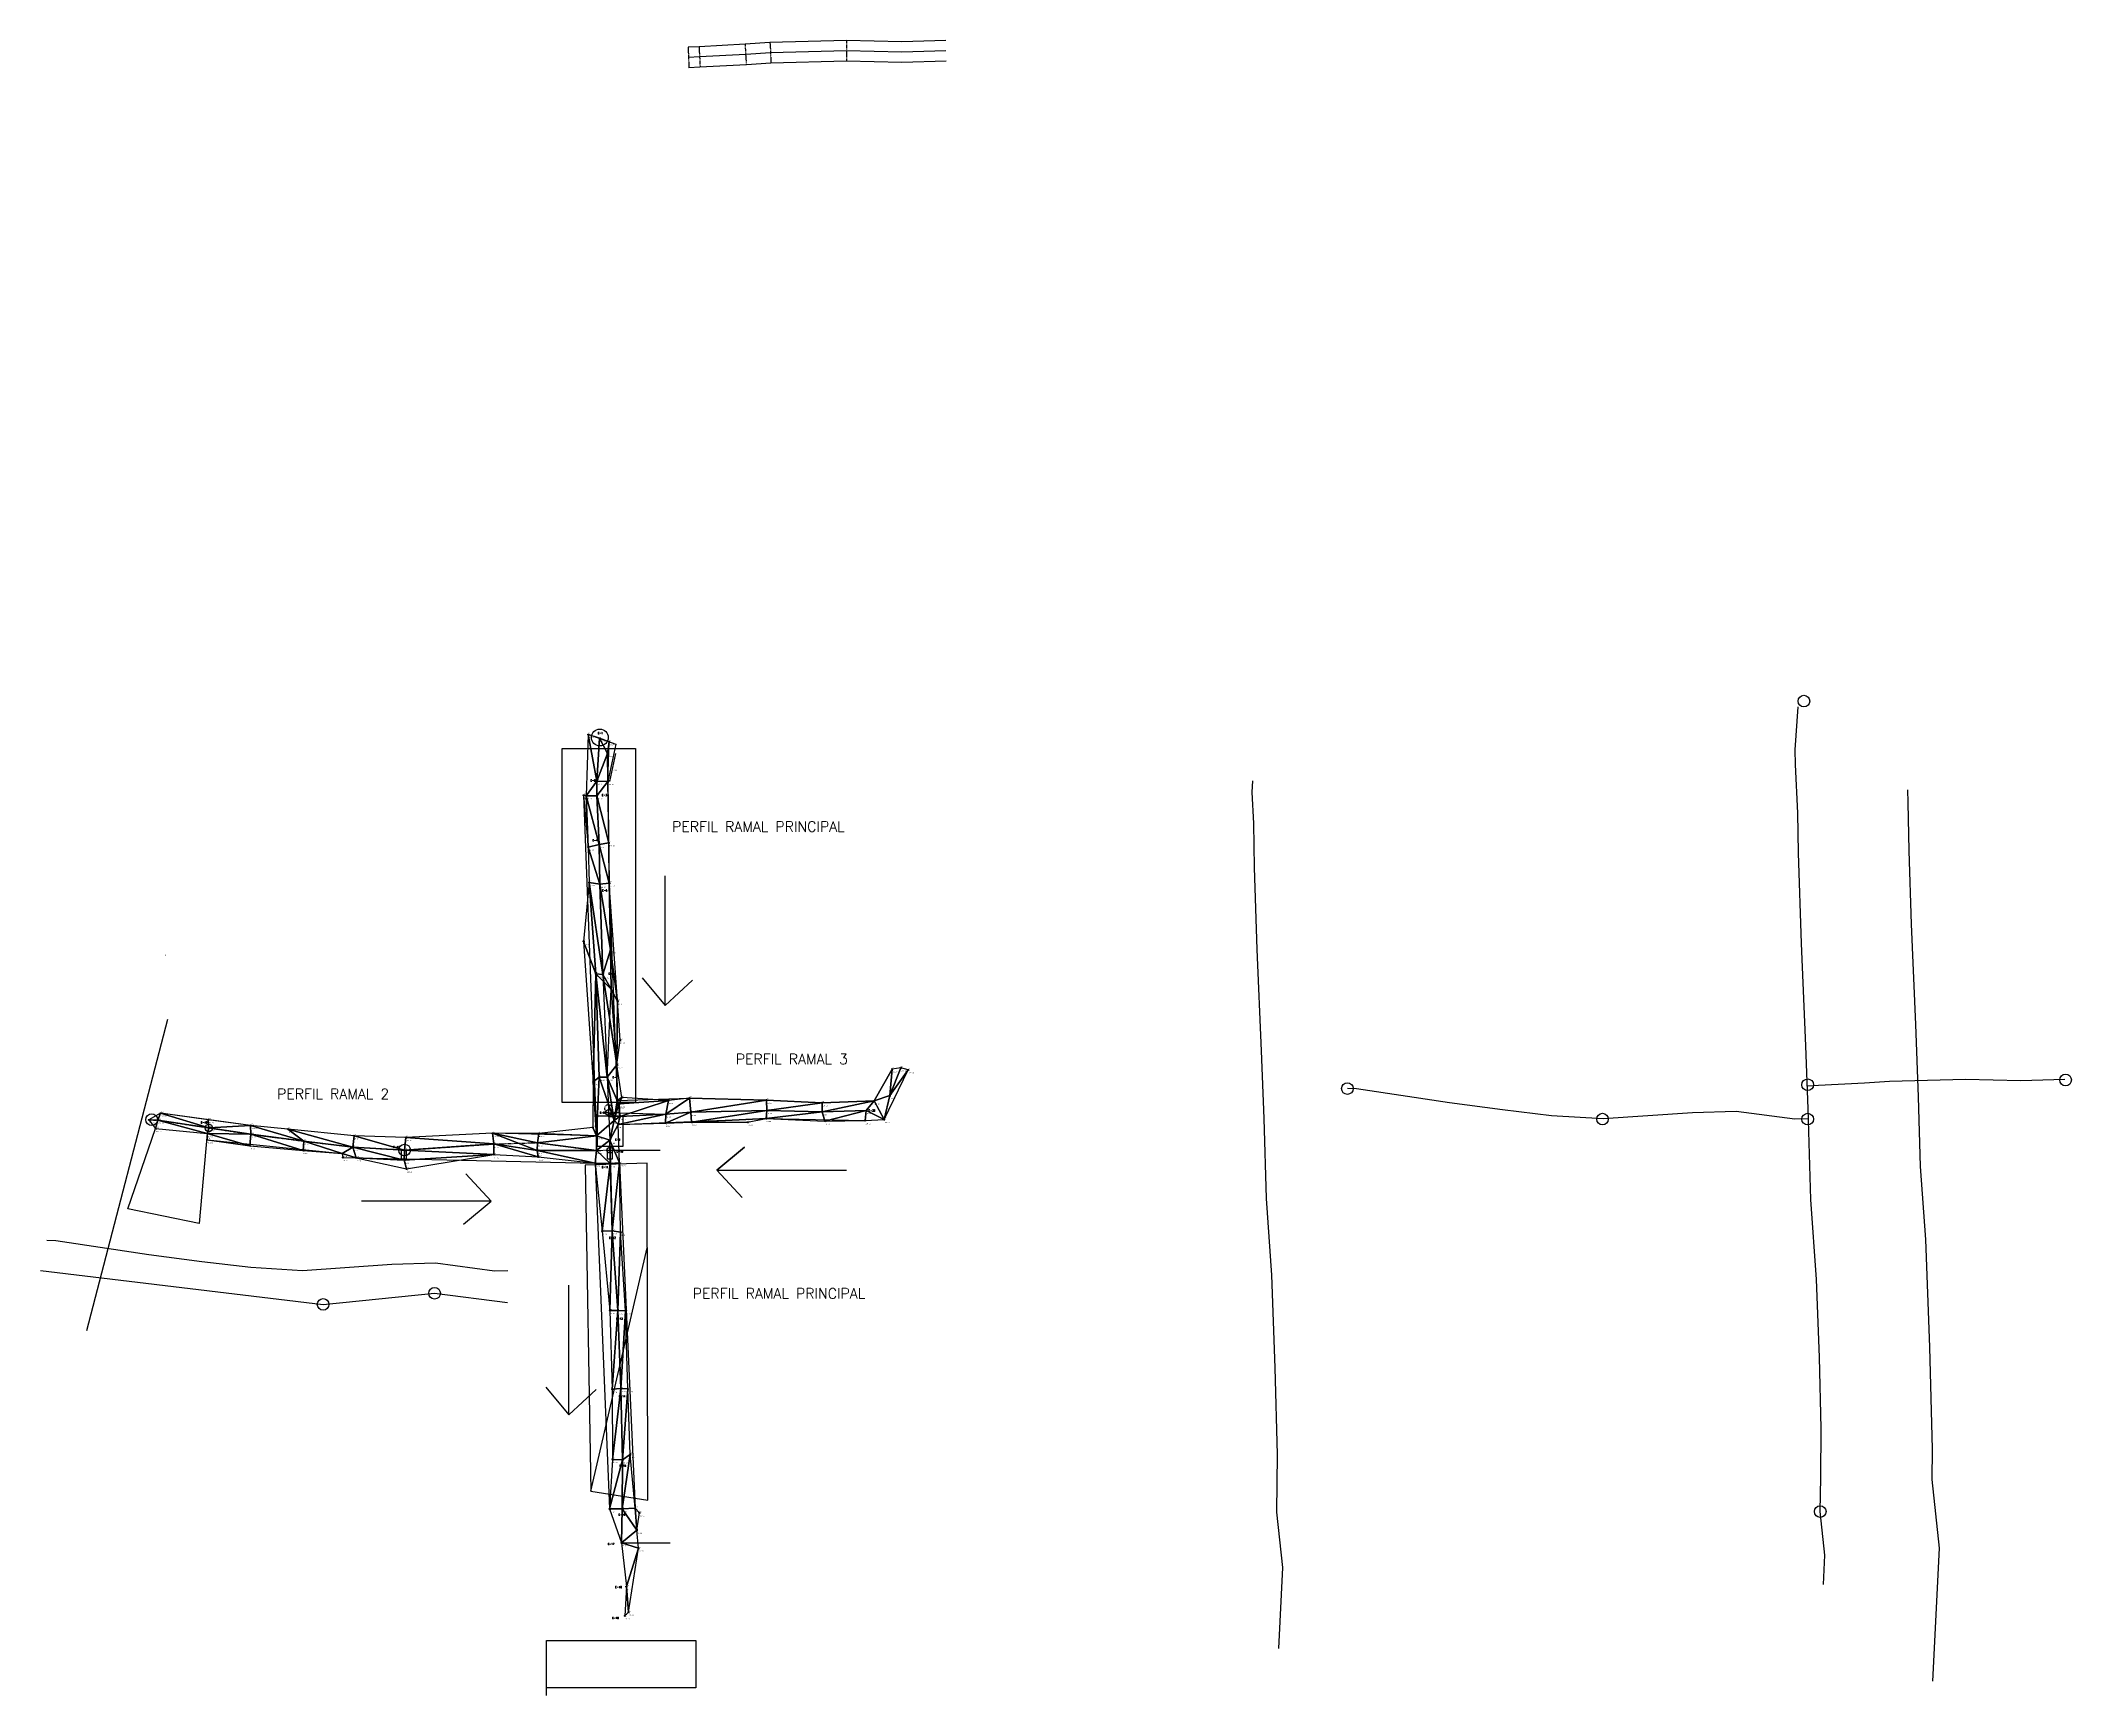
# Model space of a CAD drawing. Header units: metres. Extents: x 0 to 1752, y 632 to 1210.
# Drawn here: x 888.6 to 1283, y 888.4 to 1209.7 of the extents above; entities that cross this region are included whole.
import ezdxf
from ezdxf.enums import TextEntityAlignment as Align

# ---------------------------------------------------------------- set-up
doc = ezdxf.new("R2010")
doc.units = ezdxf.units.M
doc.header["$PDMODE"] = 32
doc.header["$PDSIZE"] = 0.2
doc.linetypes.add('SECCION1', pattern=[0.895, 0.45, -0.095, 0.08, -0.095, 0.08, -0.095])
for name, color, linetype in [('CVL_PERF', 2, 'SECCION1'), ('CVL_PERF_CUAD', 1, 'Continuous'), ('CVL_PERF_RET', 8, 'Continuous'), ('CVL_PERF_TX', 2, 'Continuous'), ('CVL_PUNTO', 2, 'Continuous'), ('CVL_PUNTO_COR', 2, 'Continuous'), ('CVL_PUNTO_NUM', 2, 'Continuous'), ('CVL_TRI', 7, 'Continuous')]:
    doc.layers.add(name, color=color, linetype=linetype)
doc.styles.add('HUECA1', font='hueca1.shx')
doc.styles.add('MONOTXT4', font='monotxt4.shx')
doc.styles.get("Standard").update_dxf_attribs({"font": 'simplex.shx'})
doc.dimstyles.get("Standard").update_dxf_attribs({"dimtxt": 0.18, "dimasz": 0.18, "dimexe": 0.18, "dimexo": 0.0625, "dimgap": 0.09, "dimtad": 0, "dimtih": 1, "dimtoh": 1, "dimdec": 4, "dimzin": 0, "dimdsep": 46, "dimtxsty": 'Standard', "dimcen": 0.09, "dimadec": 0, "dimazin": 0, "dimtfac": 1, "dimtdec": 4, "dimtofl": 0, "dimtmove": 0, "dimatfit": 3, "dimfxl": 1, "dimtolj": 1, "dimtzin": 0, "dimarcsym": 0})

# ---------------------------------------------------------------- blocks, each defined once
blk = doc.blocks.new('*D64')
at = {"color": 0, "lineweight": -2, "transparency": 16777216}
for p, q in [((998.93, 1000.75), (998.9, 1001.59)), ((999.09, 1001.41), (999.46, 1001.43)), ((1000.86, 1001.48), (1000.49, 1001.47)), ((1001.07, 1000.83), (1001.03, 1001.67))]:
    blk.add_line(p, q, dxfattribs=at)
at = {"color": 0, "lineweight": 25, "transparency": 16777216}
for points in [[(999.09, 1001.44), (999.09, 1001.38), (998.91, 1001.41)], [(1000.86, 1001.51), (1000.86, 1001.45), (1001.04, 1001.49)]]:
    blk.add_solid(points, dxfattribs=at)
at = {"layer": 'Defpoints', "color": 0, "lineweight": 25, "transparency": 16777216}
for p in [(998.93, 1000.69, 100.04), (1001.04, 1001.49), (1001.07, 1000.77, 100.04)]:
    blk.add_point(p, dxfattribs=at)
at = {"color": 0, "transparency": 16777216, "insert": (999.97, 1001.45), "char_height": 0.18, "attachment_point": 5}
blk.add_mtext('\\A1;2.1365', dxfattribs=at)

msp = doc.modelspace()

# ---------------------------------------------------------------- linework, layer by layer
for p, q in [((1009.91152, 1022.34469), (1009.91152, 1047.54027)), ((1005.43929, 1027.71039), (1009.91152, 1022.34469)), ((1009.91152, 1022.34469), (1015.20813, 1027.25492)), ((999.16036, 994.25762, 100.07), (1008.89226, 994.25762, 100.07)), ((1019.91997, 990.37551), (1025.28566, 994.84774)), ((1025.28566, 994.84774), (1019.91997, 990.37551)), ((1019.91997, 990.37551), (1045.11554, 990.37551)), ((1019.91997, 990.37551), (1024.83019, 985.0789)), ((976.10858, 984.35508), (971.19836, 989.65168)), ((976.10858, 984.35508), (950.913, 984.35508)), ((970.74289, 979.88284), (976.10858, 984.35508)), ((888.56801, 970.90894), (943.4626, 964.3029)), ((991.19337, 942.85488), (991.19337, 968.05045)), ((943.4626, 964.3029), (965.09029, 966.45696)), ((965.09029, 966.45696), (979.24455, 964.66176)), ((986.72113, 948.22057), (991.19337, 942.85488)), ((991.19337, 942.85488), (996.48997, 947.7651)), ((1001.422, 917.982, 99.387), (1010.8843, 917.982, 99.387)), ((986.80961, 888.36959), (986.80961, 899.01766)), ((986.80961, 899.01766), (1015.8542, 899.01766)), ((1015.8542, 899.01766), (1015.8542, 889.82831)), ((1015.8542, 889.82831), (986.80961, 889.82831))]:
    msp.add_line(p, q)
at = {"color": 1, "lineweight": 25, "flags": 128}
for points, elevation in [([(1064.37302, 1209.72167), (1055.85055, 1209.48703), (1045.13556, 1209.72294), (1030.24611, 1209.37265), (1025.40216, 1209.00654), (1016.46434, 1208.54546), (1014.34271, 1208.46434)], 0.26375), ([(1064.42807, 1207.72243), (1055.85607, 1207.48643), (1045.13707, 1207.72243), (1030.34507, 1207.37443), (1025.52907, 1207.01043), (1016.55407, 1206.54743), (1014.41912, 1206.4658)], 0.26375), ([(1064.48311, 1205.72318), (1055.86158, 1205.48582), (1045.13857, 1205.72191), (1030.44402, 1205.3762), (1025.65597, 1205.01431), (1016.64379, 1204.54939), (1014.49553, 1204.46726)], 0.26375), ([(1048.943, 1001.945), (1040.371, 1001.709), (1029.652, 1001.945), (1014.86, 1001.597), (1010.044, 1001.233), (1001.069, 1000.77), (998.93406, 1000.68837)], 100.039)]:
    msp.add_lwpolyline(points, dxfattribs=dict(at, elevation=elevation))
at = {"color": 1, "flags": 128}
for points, elevation in [([(1234.88524, 909.89701), (1235.16924, 915.57901), (1234.24524, 924.06201), (1234.35224, 930.67101), (1234.43524, 940.21901), (1234.09124, 954.05301), (1233.51424, 969.16501), (1232.42224, 984.65901), (1231.93024, 1002.24501), (1231.46024, 1014.53801), (1230.62724, 1034.41301), (1230.00524, 1051.96201), (1229.88524, 1059.70401), (1229.42624, 1069.13301), (1229.40924, 1071.99701), (1229.95024, 1080.31901)], 103.808), ([(999.121, 1065.835), (1000.297, 1071.281)], 103.174), ([(1129.10352, 897.46716), (1129.8916, 913.23429), (1128.72806, 923.9165), (1128.82586, 935.16745), (1128.40778, 951.98077), (1127.72036, 969.98474), (1126.67395, 984.83181), (1126.23914, 1000.3736), (1125.73532, 1013.55114), (1124.90974, 1033.24912), (1124.34719, 1049.1208), (1124.21417, 1057.70316), (1123.91721, 1063.8034), (1124.05918, 1065.98734)], 103.808), ([(1256.14505, 891.11732), (1257.4372, 916.96959), (1255.98823, 930.27227), (1256.03972, 936.1959), (1255.54755, 955.98853), (1254.74971, 976.88448), (1253.7489, 991.08462), (1253.37128, 1004.58219), (1252.83364, 1018.64427), (1252.01548, 1038.16523), (1251.51238, 1052.35959), (1251.36633, 1061.78232), (1251.24716, 1064.23037)], 103.808), ([(1231.9836, 1000.33762), (1229.35224, 1000.26401), (1217.92424, 1001.78401), (1209.43924, 1001.52901), (1192.08724, 1000.34001), (1182.04324, 1000.94201), (1172.53124, 1002.08101), (1162.21324, 1003.42001), (1154.06224, 1004.65901), (1144.17224, 1006.15301), (1142.40524, 1006.21601)], 100.07), ([(1231.75729, 1006.76838), (1233.89224, 1006.85001), (1242.86724, 1007.31301), (1247.68324, 1007.67701), (1262.47524, 1008.02501), (1273.19424, 1007.78901), (1281.76624, 1008.02501)], 100.039), ([(979.34997, 970.83775), (976.71861, 970.76413), (965.29061, 972.28413), (956.80561, 972.02913), (939.45361, 970.84013), (929.40961, 971.44213), (919.89761, 972.58113), (909.57961, 973.92013), (901.42861, 975.15913), (891.53861, 976.65313), (889.77161, 976.71613)], 100.07)]:
    msp.add_lwpolyline(points, dxfattribs=dict(at, elevation=elevation))
at = {"color": 2, "flags": 128}
for points, elevation in [([(994.957, 1074.968), (994.515, 1063.071), (994.043, 1063.169), (996.543, 997.025)], 102.964), ([(1000.27861, 1073.10432), (998.721, 1065.835), (999.035, 1046.1), (1000.588, 1003.868)], 103.174), ([(1000.588, 1003.868), (1014.581, 1004.351), (1029.576, 1003.988), (1040.372, 1003.473), (1050.455, 1003.805), (1053.979, 1009.979)], 100.353), ([(1001.023, 991.78), (1000.733, 999.225), (1029.496, 1000.393), (1048.71, 999.987), (1052.421, 1000.205), (1057.112, 1009.844)], 100.09), ([(910.88, 998.474), (920.916, 997.462), (920.932, 996.272), (947.16818, 993.59799), (947.285, 992.825), (996.278, 991.719)], 100.256), ([(996.543, 997.025), (976.355, 997.522), (959.496, 996.722), (949.445, 997.054), (936.609, 998.345), (929.356, 999.055), (911.873, 1001.431)], 100.056), ([(996.278, 991.719), (999.104, 924.592)], 99.757), ([(1001.023, 991.78), (1004.069, 924.746)], 100.09)]:
    msp.add_lwpolyline(points, dxfattribs=dict(at, elevation=elevation))
at = {"flags": 128}
msp.add_lwpolyline([(994.8586, 1075.02376), (1000.27861, 1073.10432)], dxfattribs=at)
at = {"color": 1, "linetype": 'Continuous', "lineweight": 25, "elevation": 103.808, "flags": 128}
msp.add_lwpolyline([(997.127, 1074.239), (996.586, 1065.917), (996.603, 1063.053), (997.062, 1053.624), (997.182, 1045.882), (997.804, 1028.333), (998.637, 1008.458), (999.107, 996.165), (999.599, 978.579), (1000.691, 963.085), (1001.268, 947.973), (1001.612, 934.139), (1001.529, 924.591), (1001.422, 917.982), (1002.346, 909.499), (1002.062, 903.817)], dxfattribs=at)
at = {"lineweight": 25, "elevation": 103.808, "flags": 128}
msp.add_lwpolyline([(998.90065, 1001.56205), (1010.044, 1001.233), (1014.86, 1001.597), (1029.652, 1001.945), (1040.371, 1001.709), (1048.943, 1001.945)], dxfattribs=at)
at = {"color": 5}
for points, elevation in [([(958.69324, 994.26), (959.59843, 994.26), (959.59843, 992.51613), (958.69324, 992.51613)], 99.817), ([(998.66803, 994.25762), (999.57322, 994.25762), (999.57322, 992.51375), (998.66803, 992.51375)], 100.07)]:
    msp.add_lwpolyline(points, close=True, dxfattribs=dict(at, elevation=elevation))
for centre in [(1231.08262, 1081.45139, 207.616), (1142.40524, 1006.21601, 100.07), (1231.8165, 1006.94938), (1281.90976, 1007.88112), (910.14054, 1000.16737), (1191.96146, 1000.27246), (1231.8165, 1000.27647), (959.264, 994.26, 99.817), (965.09029, 966.45696), (943.44899, 964.30196), (1234.24524, 924.06201, 103.808)]:
    msp.add_circle(centre, 1.13238)
at = {"layer": 'CVL_PERF', "lineweight": 25}
for p, q in [((1014.34271, 1208.46434, 0.26375), (1014.49553, 1204.46726, 0.26375)), ((1016.46434, 1208.54546, 0.26375), (1016.56738, 1206.54811, 0.26375)), ((1025.40216, 1209.00654, 0.26375), (1025.65597, 1205.01431, 0.26375)), ((1030.24611, 1209.37265, 0.26375), (1030.44402, 1205.3762, 0.26375)), ((1045.13556, 1209.72294, 0.26375), (1045.13857, 1205.72191, 0.26375)), ((1016.56738, 1206.54811, 0.26375), (1016.67041, 1204.55077, 0.26375))]:
    msp.add_line(p, q, dxfattribs=at)
at = {"layer": 'CVL_PERF', "color": 2, "lineweight": 25, "elevation": 100.223, "flags": 128}
msp.add_lwpolyline([(909.582, 1000.136), (911.349, 1000.073), (921.239, 998.579), (929.39, 997.34), (939.708, 996.001), (949.22, 994.862), (959.264, 994.26), (976.616, 995.449), (985.101, 995.704), (996.529, 994.184), (999.16036, 994.25762)], dxfattribs=at)
at = {"layer": 'CVL_PERF', "lineweight": 25}
msp.add_arc((998.872, 1002.3115, 103.808), 0.75, 307.5310038, 272.1895312, dxfattribs=at)
at = {"layer": 'CVL_PERF_CUAD', "lineweight": 25}
msp.add_lwpolyline([(989.87645, 1072.24386), (1004.11332, 1072.24386), (1004.11332, 1003.48408), (989.87645, 1003.48408)], close=True, dxfattribs=at)
at = {"layer": 'CVL_PERF_CUAD', "lineweight": 25, "flags": 128}
for points in [[(913.18807, 1019.64489), (897.47748, 959.14869)], [(995.47448, 928.02097), (1006.50123, 926.27126), (1006.37843, 991.74639), (994.36141, 991.3324), (995.47448, 928.02097), (1006.40933, 975.27452)]]:
    msp.add_lwpolyline(points, dxfattribs=at)
at = {"layer": 'CVL_PERF_CUAD', "lineweight": 25, "elevation": 100.062, "flags": 128}
msp.add_lwpolyline([(920.916, 997.462), (919.36293, 980.02353), (905.50872, 982.86895), (910.88, 998.474)], dxfattribs=at)
at = {"layer": 'CVL_PERF_CUAD', "lineweight": 25, "elevation": 100.12631}
msp.add_lwpolyline([(996.71757, 1000.88874), (1001.63599, 1000.88874), (1001.63599, 994.98438), (996.71757, 994.98438)], close=True, dxfattribs=at)
at = {"layer": 'CVL_PERF_CUAD', "lineweight": 25}
for centre, radius in [((997.19771, 1074.37638, 103.808), 1.63265), ((998.89976, 1001.58539), 0.55), ((921.239, 998.579, 100.223), 0.72987), ((999.15206, 994.25762, 100.07), 0.55)]:
    msp.add_circle(centre, radius, dxfattribs=at)
at = {"layer": 'CVL_PERF_RET', "color": 3, "linetype": 'Continuous', "lineweight": 25, "elevation": 103.808, "flags": 128}
msp.add_lwpolyline([(997.127, 1074.239), (996.586, 1065.917), (996.603, 1063.053), (997.062, 1053.624), (997.182, 1045.882), (997.804, 1028.333), (998.637, 1008.458), (999.107, 996.165), (999.214, 991.636), (999.599, 978.579), (1000.691, 963.085), (1001.268, 947.973), (1001.612, 934.139), (1001.529, 924.591), (1001.422, 917.982), (1002.346, 909.499), (1002.062, 903.817)], dxfattribs=at)
at = {"layer": 'CVL_PUNTO', "color": 2}
for p in [(994.957, 1074.968, 103.83), (997.127, 1074.239, 103.808), (999.006, 1073.555, 103.844), (998.697, 1071.281, 103.688), (996.586, 1065.917, 103.096), (998.721, 1065.835, 103.174), (994.043, 1063.169, 102.964), (994.515, 1063.071, 102.907), (996.603, 1063.053, 102.785), (997.062, 1053.624, 102.406), (998.95, 1053.927, 102.426), (994.904, 1053.068, 102.351), (995.129, 1046.232, 102.093), (997.182, 1045.882, 101.847), (999.035, 1046.1, 101.901), (994.053, 1034.799, 100.28), (999.244, 1033.152, 101.428), (996.445, 1028.51, 100.803), (997.804, 1028.333, 100.821), (999.386, 1025.534, 100.712), (1000.655, 1023.209, 99.632), (1001.156, 1015.592, 99.573), (1000.526, 1010.828, 100.208), (1053.979, 1009.979, 100.315), (1055.653, 1010.267, 100.323), (1057.112, 1009.844, 100.339), (995.876, 1007.519, 99.659), (997.057, 1008.401, 100.263), (998.637, 1008.458, 100.187), (1000.588, 1003.868, 100.353), (1000.835, 1003.09, 100.262), (1000.98, 1003.27, 100.262), (1001.483, 1004.5, 99.749), (1010.508, 1003.921, 99.97), (1014.581, 1004.351, 99.719), (1029.576, 1003.988, 99.887), (1029.652, 1001.945, 99.761), (1040.372, 1003.473, 100.099), (1048.943, 1001.945, 100.039), (1050.455, 1003.805, 100.13), (1053.515, 1004.852, 100.197), (909.582, 1000.136, 100.07), (910.88, 998.474, 100.292), (911.349, 1000.073, 100.223), (911.873, 1001.431, 100.315), (921.083, 1000.148, 100.082), (921.239, 998.579, 100.008), (929.356, 999.055, 100.081), (936.609, 998.345, 99.953), (995.806, 998.673, 99.734), (1000, 1000, 100), (1000.733, 999.225, 100.019), (1001.069, 1000.77, 100.13), (1009.938, 999.504, 99.974), (1010.044, 1001.233, 99.968), (1014.86, 1001.597, 99.833), (1014.994, 999.687, 99.883), (1025.871, 999.668, 99.842), (1029.496, 1000.393, 99.844), (1040.371, 1001.709, 99.925), (1040.919, 999.891, 99.917), (1048.71, 999.987, 100.188), (1052.421, 1000.205, 100.099), (920.916, 997.462, 100.062), (920.932, 996.272, 100.256), (929.23, 995.109, 99.884), (929.39, 997.34, 99.873), (939.57, 994.199, 99.866), (939.708, 996.001, 99.871), (949.22, 994.862, 99.759), (949.445, 997.054, 99.955), (959.264, 994.26, 99.817), (959.496, 996.722, 100.073), (976.355, 997.522, 100.016), (976.616, 995.449, 99.821), (985.016, 994.203, 99.789), (985.101, 995.704, 99.893), (985.352, 997.512, 100.072), (996.529, 994.184, 99.858), (996.543, 997.025, 100.056), (999.107, 996.165, 99.909), (947.168, 993.598, 99.845), (947.285, 992.825, 99.874), (949.88, 992.746, 99.982), (959.195, 992.316, 99.844), (959.632, 990.597, 100.336), (959.638, 990.595, 100.337), (976.616, 993.384, 99.806), (985.241, 992.927, 100.265), (996.278, 991.719, 99.757), (999.214, 991.636, 99.811), (1001.023, 991.78, 100.09), (997.662, 978.499, 99.742), (999.599, 978.579, 99.718), (1001.237, 978.33, 99.952), (999.132, 963.095, 99.665), (1000.691, 963.085, 99.651), (1002.207, 963.03, 99.914), (999.618, 947.815, 99.663), (1001.268, 947.973, 99.604), (1002.615, 947.891, 99.649), (1003.081, 935.156, 99.552), (999.634, 934.188, 99.453), (1001.612, 934.139, 99.507), (999.104, 924.592, 99.398), (1001.529, 924.591, 99.301), (1004.069, 924.746, 99.654), (1004.874, 923.798, 99.639), (1004.375, 920.432, 99.622), (1001.422, 917.982, 99.387), (1004.704, 916.945, 99.764), (1002.346, 909.499, 99.134), (1002.062, 903.817, 95.918), (1002.77, 904.519, 96.935)]:
    msp.add_point(p, dxfattribs=at)
at = {"layer": 'CVL_TRI', "color": 8, "linetype": 'Continuous'}
for points in [[(994.515, 1063.071, 102.907), (996.586, 1065.917, 103.096), (994.957, 1074.968, 103.83)], [(994.957, 1074.968, 103.83), (996.586, 1065.917, 103.096), (997.127, 1074.239, 103.808)], [(996.586, 1065.917, 103.096), (998.697, 1071.281, 103.688), (997.127, 1074.239, 103.808)], [(997.127, 1074.239, 103.808), (998.697, 1071.281, 103.688), (999.006, 1073.555, 103.844)], [(998.697, 1071.281, 103.688), (998.721, 1065.835, 103.174), (999.006, 1073.555, 103.844)], [(996.586, 1065.917, 103.096), (998.721, 1065.835, 103.174), (998.697, 1071.281, 103.688)], [(994.515, 1063.071, 102.907), (996.603, 1063.053, 102.785), (996.586, 1065.917, 103.096)], [(996.586, 1065.917, 103.096), (996.603, 1063.053, 102.785), (998.721, 1065.835, 103.174)], [(996.603, 1063.053, 102.785), (998.95, 1053.927, 102.426), (998.721, 1065.835, 103.174)], [(994.043, 1063.169, 102.964), (994.904, 1053.068, 102.351), (994.515, 1063.071, 102.907)], [(994.515, 1063.071, 102.907), (997.062, 1053.624, 102.406), (996.603, 1063.053, 102.785)], [(994.515, 1063.071, 102.907), (994.904, 1053.068, 102.351), (997.062, 1053.624, 102.406)], [(996.603, 1063.053, 102.785), (997.062, 1053.624, 102.406), (998.95, 1053.927, 102.426)], [(994.904, 1053.068, 102.351), (997.182, 1045.882, 101.847), (997.062, 1053.624, 102.406)], [(997.062, 1053.624, 102.406), (999.035, 1046.1, 101.901), (998.95, 1053.927, 102.426)], [(997.062, 1053.624, 102.406), (997.182, 1045.882, 101.847), (999.035, 1046.1, 101.901)], [(994.904, 1053.068, 102.351), (995.129, 1046.232, 102.093), (997.182, 1045.882, 101.847)], [(994.053, 1034.799, 100.28), (996.445, 1028.51, 100.803), (995.129, 1046.232, 102.093)], [(995.129, 1046.232, 102.093), (997.804, 1028.333, 100.821), (997.182, 1045.882, 101.847)], [(995.129, 1046.232, 102.093), (996.445, 1028.51, 100.803), (997.804, 1028.333, 100.821)], [(997.182, 1045.882, 101.847), (999.244, 1033.152, 101.428), (999.035, 1046.1, 101.901)], [(997.182, 1045.882, 101.847), (997.804, 1028.333, 100.821), (999.244, 1033.152, 101.428)], [(999.035, 1046.1, 101.901), (999.244, 1033.152, 101.428), (1000.655, 1023.209, 99.632)], [(994.053, 1034.799, 100.28), (995.876, 1007.519, 99.659), (996.445, 1028.51, 100.803)], [(997.804, 1028.333, 100.821), (999.386, 1025.534, 100.712), (999.244, 1033.152, 101.428)], [(999.244, 1033.152, 101.428), (999.386, 1025.534, 100.712), (1000.655, 1023.209, 99.632)], [(995.876, 1007.519, 99.659), (997.057, 1008.401, 100.263), (996.445, 1028.51, 100.803)], [(997.057, 1008.401, 100.263), (996.445, 1028.51, 100.803), (995.876, 1007.519, 99.659)], [(997.804, 1028.333, 100.821), (996.445, 1028.51, 100.803), (999.386, 1025.534, 100.712)], [(998.637, 1008.458, 100.187), (999.386, 1025.534, 100.712), (996.445, 1028.51, 100.803)], [(996.445, 1028.51, 100.803), (997.057, 1008.401, 100.263), (998.637, 1008.458, 100.187)], [(997.804, 1028.333, 100.821), (1000.526, 1010.828, 100.208), (999.386, 1025.534, 100.712)], [(997.804, 1028.333, 100.821), (998.637, 1008.458, 100.187), (1000.526, 1010.828, 100.208)], [(999.386, 1025.534, 100.712), (1000.526, 1010.828, 100.208), (1000.655, 1023.209, 99.632)], [(1000.526, 1010.828, 100.208), (1001.156, 1015.592, 99.573), (1000.655, 1023.209, 99.632)], [(998.637, 1008.458, 100.187), (1000.588, 1003.868, 100.353), (1000.526, 1010.828, 100.208)], [(1000.526, 1010.828, 100.208), (1000.588, 1003.868, 100.353), (1001.483, 1004.5, 99.749)], [(1050.455, 1003.805, 100.13), (1053.515, 1004.852, 100.197), (1053.979, 1009.979, 100.315)], [(1053.515, 1004.852, 100.197), (1057.112, 1009.844, 100.339), (1055.653, 1010.267, 100.323)], [(1053.515, 1004.852, 100.197), (1055.653, 1010.267, 100.323), (1053.979, 1009.979, 100.315)], [(995.806, 998.673, 99.734), (996.543, 997.025, 100.056), (995.876, 1007.519, 99.659)], [(995.876, 1007.519, 99.659), (996.543, 997.025, 100.056), (997.057, 1008.401, 100.263)], [(996.543, 997.025, 100.056), (1000, 1000, 100), (997.057, 1008.401, 100.263)], [(997.057, 1008.401, 100.263), (1000, 1000, 100), (998.637, 1008.458, 100.187)], [(998.637, 1008.458, 100.187), (1000, 1000, 100), (1000.588, 1003.868, 100.353)], [(1052.421, 1000.205, 100.099), (1057.112, 1009.844, 100.339), (1053.515, 1004.852, 100.197)], [(1000, 1000, 100), (1000.835, 1003.09, 100.262), (1000.588, 1003.868, 100.353)], [(1000, 1000, 100), (1001.069, 1000.77, 100.13), (1000.835, 1003.09, 100.262)], [(1000.588, 1003.868, 100.353), (1000.98, 1003.27, 100.262), (1001.483, 1004.5, 99.749)], [(1000.588, 1003.868, 100.353), (1000.835, 1003.09, 100.262), (1000.98, 1003.27, 100.262)], [(1000.98, 1003.27, 100.262), (1000.835, 1003.09, 100.262), (1001.069, 1000.77, 100.13)], [(1000.98, 1003.27, 100.262), (1010.508, 1003.921, 99.97), (1001.483, 1004.5, 99.749)], [(1001.069, 1000.77, 100.13), (1010.508, 1003.921, 99.97), (1000.98, 1003.27, 100.262)], [(1001.069, 1000.77, 100.13), (1010.044, 1001.233, 99.968), (1010.508, 1003.921, 99.97)], [(1010.044, 1001.233, 99.968), (1014.86, 1001.597, 99.833), (1014.581, 1004.351, 99.719)], [(1010.044, 1001.233, 99.968), (1014.581, 1004.351, 99.719), (1010.508, 1003.921, 99.97)], [(1014.581, 1004.351, 99.719), (1014.86, 1001.597, 99.833), (1029.576, 1003.988, 99.887)], [(1014.86, 1001.597, 99.833), (1029.652, 1001.945, 99.761), (1029.576, 1003.988, 99.887)], [(1029.576, 1003.988, 99.887), (1029.652, 1001.945, 99.761), (1040.372, 1003.473, 100.099)], [(1029.652, 1001.945, 99.761), (1040.371, 1001.709, 99.925), (1040.372, 1003.473, 100.099)], [(1040.371, 1001.709, 99.925), (1048.943, 1001.945, 100.039), (1050.455, 1003.805, 100.13)], [(1040.371, 1001.709, 99.925), (1050.455, 1003.805, 100.13), (1040.372, 1003.473, 100.099)], [(1050.455, 1003.805, 100.13), (1048.943, 1001.945, 100.039), (1052.421, 1000.205, 100.099)], [(1052.421, 1000.205, 100.099), (1053.515, 1004.852, 100.197), (1050.455, 1003.805, 100.13)], [(911.349, 1000.073, 100.223), (911.873, 1001.431, 100.315), (909.582, 1000.136, 100.07)], [(909.582, 1000.136, 100.07), (910.88, 998.474, 100.292), (911.349, 1000.073, 100.223)], [(910.88, 998.474, 100.292), (920.916, 997.462, 100.062), (911.349, 1000.073, 100.223)], [(911.349, 1000.073, 100.223), (921.239, 998.579, 100.008), (911.873, 1001.431, 100.315)], [(911.349, 1000.073, 100.223), (920.916, 997.462, 100.062), (921.239, 998.579, 100.008)], [(911.873, 1001.431, 100.315), (921.239, 998.579, 100.008), (921.083, 1000.148, 100.082)], [(920.916, 997.462, 100.062), (929.39, 997.34, 99.873), (921.239, 998.579, 100.008)], [(921.083, 1000.148, 100.082), (921.239, 998.579, 100.008), (929.356, 999.055, 100.081)], [(921.239, 998.579, 100.008), (929.39, 997.34, 99.873), (929.356, 999.055, 100.081)], [(929.356, 999.055, 100.081), (929.39, 997.34, 99.873), (939.708, 996.001, 99.871)], [(929.356, 999.055, 100.081), (939.708, 996.001, 99.871), (936.609, 998.345, 99.953)], [(936.609, 998.345, 99.953), (939.708, 996.001, 99.871), (949.22, 994.862, 99.759)], [(936.609, 998.345, 99.953), (949.22, 994.862, 99.759), (949.445, 997.054, 99.955)], [(985.352, 997.512, 100.072), (996.543, 997.025, 100.056), (995.806, 998.673, 99.734)], [(996.543, 997.025, 100.056), (999.107, 996.165, 99.909), (1000, 1000, 100)], [(999.107, 996.165, 99.909), (1000.733, 999.225, 100.019), (1000, 1000, 100)], [(999.107, 996.165, 99.909), (1001.023, 991.78, 100.09), (1000.733, 999.225, 100.019)], [(1000, 1000, 100), (1000.733, 999.225, 100.019), (1001.069, 1000.77, 100.13)], [(1001.069, 1000.77, 100.13), (1000.733, 999.225, 100.019), (1010.044, 1001.233, 99.968)], [(1009.938, 999.504, 99.974), (1010.044, 1001.233, 99.968), (1000.733, 999.225, 100.019)], [(1010.044, 1001.233, 99.968), (1009.938, 999.504, 99.974), (1014.86, 1001.597, 99.833)], [(1014.994, 999.687, 99.883), (1014.86, 1001.597, 99.833), (1009.938, 999.504, 99.974)], [(1014.86, 1001.597, 99.833), (1014.994, 999.687, 99.883), (1029.652, 1001.945, 99.761)], [(1014.994, 999.687, 99.883), (1029.496, 1000.393, 99.844), (1029.652, 1001.945, 99.761)], [(1014.994, 999.687, 99.883), (1025.871, 999.668, 99.842), (1029.496, 1000.393, 99.844)], [(1029.496, 1000.393, 99.844), (1040.371, 1001.709, 99.925), (1029.652, 1001.945, 99.761)], [(1029.496, 1000.393, 99.844), (1040.919, 999.891, 99.917), (1040.371, 1001.709, 99.925)], [(1040.371, 1001.709, 99.925), (1040.919, 999.891, 99.917), (1048.943, 1001.945, 100.039)], [(1040.919, 999.891, 99.917), (1048.71, 999.987, 100.188), (1048.943, 1001.945, 100.039)], [(1048.71, 999.987, 100.188), (1052.421, 1000.205, 100.099), (1048.943, 1001.945, 100.039)], [(920.916, 997.462, 100.062), (920.932, 996.272, 100.256), (929.23, 995.109, 99.884)], [(920.916, 997.462, 100.062), (929.23, 995.109, 99.884), (929.39, 997.34, 99.873)], [(929.23, 995.109, 99.884), (939.57, 994.199, 99.866), (929.39, 997.34, 99.873)], [(929.39, 997.34, 99.873), (939.57, 994.199, 99.866), (939.708, 996.001, 99.871)], [(939.57, 994.199, 99.866), (947.168, 993.598, 99.845), (939.708, 996.001, 99.871)], [(939.708, 996.001, 99.871), (947.168, 993.598, 99.845), (949.22, 994.862, 99.759)], [(947.168, 993.598, 99.845), (949.88, 992.746, 99.982), (949.22, 994.862, 99.759)], [(949.22, 994.862, 99.759), (959.264, 994.26, 99.817), (949.445, 997.054, 99.955)], [(949.22, 994.862, 99.759), (949.88, 992.746, 99.982), (959.195, 992.316, 99.844)], [(949.22, 994.862, 99.759), (959.195, 992.316, 99.844), (959.264, 994.26, 99.817)], [(949.445, 997.054, 99.955), (959.264, 994.26, 99.817), (959.496, 996.722, 100.073)], [(959.195, 992.316, 99.844), (976.616, 993.384, 99.806), (959.264, 994.26, 99.817)], [(959.264, 994.26, 99.817), (976.616, 995.449, 99.821), (959.496, 996.722, 100.073)], [(959.264, 994.26, 99.817), (976.616, 993.384, 99.806), (976.616, 995.449, 99.821)], [(959.496, 996.722, 100.073), (976.616, 995.449, 99.821), (976.355, 997.522, 100.016)], [(976.355, 997.522, 100.016), (976.616, 995.449, 99.821), (985.016, 994.203, 99.789)], [(976.355, 997.522, 100.016), (985.016, 994.203, 99.789), (985.101, 995.704, 99.893)], [(976.355, 997.522, 100.016), (985.101, 995.704, 99.893), (985.352, 997.512, 100.072)], [(976.616, 993.384, 99.806), (985.241, 992.927, 100.265), (976.616, 995.449, 99.821)], [(976.616, 995.449, 99.821), (985.241, 992.927, 100.265), (985.016, 994.203, 99.789)], [(985.016, 994.203, 99.789), (996.529, 994.184, 99.858), (985.101, 995.704, 99.893)], [(985.016, 994.203, 99.789), (985.241, 992.927, 100.265), (996.278, 991.719, 99.757)], [(985.016, 994.203, 99.789), (996.278, 991.719, 99.757), (996.529, 994.184, 99.858)], [(985.101, 995.704, 99.893), (996.543, 997.025, 100.056), (985.352, 997.512, 100.072)], [(985.101, 995.704, 99.893), (996.529, 994.184, 99.858), (996.543, 997.025, 100.056)], [(996.278, 991.719, 99.757), (999.214, 991.636, 99.811), (996.529, 994.184, 99.858)], [(996.529, 994.184, 99.858), (999.107, 996.165, 99.909), (996.543, 997.025, 100.056)], [(996.529, 994.184, 99.858), (999.214, 991.636, 99.811), (999.107, 996.165, 99.909)], [(999.107, 996.165, 99.909), (999.214, 991.636, 99.811), (1001.023, 991.78, 100.09)], [(947.168, 993.598, 99.845), (947.285, 992.825, 99.874), (949.88, 992.746, 99.982)], [(959.195, 992.316, 99.844), (949.88, 992.746, 99.982), (959.632, 990.597, 100.336)], [(959.638, 990.595, 100.337), (976.616, 993.384, 99.806), (959.195, 992.316, 99.844)], [(996.278, 991.719, 99.757), (997.662, 978.499, 99.742), (999.214, 991.636, 99.811)], [(997.662, 978.499, 99.742), (999.599, 978.579, 99.718), (999.214, 991.636, 99.811)], [(999.214, 991.636, 99.811), (999.599, 978.579, 99.718), (1001.023, 991.78, 100.09)], [(999.599, 978.579, 99.718), (1001.237, 978.33, 99.952), (1001.023, 991.78, 100.09)], [(997.662, 978.499, 99.742), (999.132, 963.095, 99.665), (999.599, 978.579, 99.718)], [(999.132, 963.095, 99.665), (1000.691, 963.085, 99.651), (999.599, 978.579, 99.718)], [(1000.691, 963.085, 99.651), (999.599, 978.579, 99.718), (999.132, 963.095, 99.665)], [(999.599, 978.579, 99.718), (1000.691, 963.085, 99.651), (1001.237, 978.33, 99.952)], [(1000.691, 963.085, 99.651), (1002.207, 963.03, 99.914), (1001.237, 978.33, 99.952)], [(999.132, 963.095, 99.665), (999.618, 947.815, 99.663), (1000.691, 963.085, 99.651)], [(1001.268, 947.973, 99.604), (1000.691, 963.085, 99.651), (999.618, 947.815, 99.663)], [(1000.691, 963.085, 99.651), (1001.268, 947.973, 99.604), (1002.207, 963.03, 99.914)], [(1001.268, 947.973, 99.604), (1002.615, 947.891, 99.649), (1002.207, 963.03, 99.914)], [(999.618, 947.815, 99.663), (999.634, 934.188, 99.453), (1001.268, 947.973, 99.604)], [(1001.612, 934.139, 99.507), (1001.268, 947.973, 99.604), (999.634, 934.188, 99.453)], [(1001.268, 947.973, 99.604), (1001.612, 934.139, 99.507), (1002.615, 947.891, 99.649)], [(1001.612, 934.139, 99.507), (1003.081, 935.156, 99.552), (1002.615, 947.891, 99.649)], [(1001.529, 924.591, 99.301), (1004.069, 924.746, 99.654), (1003.081, 935.156, 99.552)], [(1001.529, 924.591, 99.301), (1003.081, 935.156, 99.552), (1001.612, 934.139, 99.507)], [(999.634, 934.188, 99.453), (999.104, 924.592, 99.398), (1001.612, 934.139, 99.507)], [(1001.529, 924.591, 99.301), (1001.612, 934.139, 99.507), (999.104, 924.592, 99.398)], [(999.104, 924.592, 99.398), (1001.422, 917.982, 99.387), (1001.529, 924.591, 99.301)], [(1001.422, 917.982, 99.387), (1004.375, 920.432, 99.622), (1001.529, 924.591, 99.301)], [(1001.529, 924.591, 99.301), (1004.375, 920.432, 99.622), (1004.069, 924.746, 99.654)], [(1004.069, 924.746, 99.654), (1004.375, 920.432, 99.622), (1004.874, 923.798, 99.639)], [(1001.422, 917.982, 99.387), (1004.704, 916.945, 99.764), (1004.375, 920.432, 99.622)], [(1001.422, 917.982, 99.387), (1002.346, 909.499, 99.134), (1004.704, 916.945, 99.764)], [(1002.346, 909.499, 99.134), (1002.77, 904.519, 96.935), (1004.704, 916.945, 99.764)], [(1002.062, 903.817, 95.918), (1002.77, 904.519, 96.935), (1002.346, 909.499, 99.134)]]:
    msp.add_3dface(points, dxfattribs=at)

# ---------------------------------------------------------------- texts
at = {"layer": 'CVL_PERF_CUAD', "lineweight": 25}
for s, p in [('E-1', (996.81274, 1075.05978)), ('E-2', (995.38542, 1065.86679)), ('E-3', (997.6141, 1063.01767)), ('E-4', (995.78072, 1054.24939)), ('E-5', (997.67084, 1044.50284)), ('E-6', (998.88001, 1028.33404)), ('E-7', (999.67576, 1008.23751)), ('E-30', (1049.40839, 1001.7645)), ('E-40', (919.68973, 999.44938)), ('E-8', (997.17801, 1001.36896)), ('E-41', (957.0654, 994.67579, 99.84588)), ('E-9', (1000.19157, 996.10938)), ('E-10', (1000.43576, 993.81721)), ('E-11', (997.57681, 990.76712)), ('E-12', (999.01802, 977.05894)), ('E-13', (1000.37275, 961.334)), ('E-14', (1000.86993, 946.2854)), ('E-15', (1001.01085, 932.80133)), ('E-16', (1000.84667, 923.29937)), ('E-17', (998.74776, 917.59955)), ('E-18', (1000.19411, 909.21701)), ('E-19', (999.5949, 903.22863))]:
    msp.add_text(s, height=0.35, dxfattribs=at).set_placement(p)
at = {"layer": 'CVL_PERF_TX', "color": 1, "style": 'HUECA1'}
for s, p in [('PERFIL RAMAL PRINCIPAL', (1044.7534, 1058.0893)), ('PERFIL RAMAL 3', (1045.38458, 1012.94002)), ('PERFIL RAMAL 2', (956.27677, 1006.17541)), ('PERFIL RAMAL PRINCIPAL', (1048.75278, 967.42864))]:
    msp.add_text(s, height=2, dxfattribs=at).set_placement(p, align=Align.TOP_RIGHT)
at = {"layer": 'CVL_PERF_TX', "color": 2, "linetype": 'Continuous', "lineweight": 25, "style": 'MONOTXT4'}
for s, p in [('ESCALA HORIZONTAL 1 : 1000', (912.83495, 1032.12774)), ('ESCALA VERTICAL 1 : 1000', (912.83495, 1032.11966))]:
    msp.add_text(s, height=0.00404, dxfattribs=at).set_placement(p, align=Align.TOP_RIGHT)
at = {"layer": 'CVL_PERF_TX', "color": 1, "linetype": 'Continuous', "lineweight": 25, "style": 'HUECA1'}
msp.add_text('RAMAL 2 ', height=0.00808, dxfattribs=at).set_placement((912.83495, 1032.13986), align=Align.TOP_RIGHT)
at = {"layer": 'CVL_PUNTO_COR', "color": 1, "style": 'MONOTXT4'}
for s, p in [('103.83', (995.05026, 1074.47677, 103.83)), ('103.81', (997.22026, 1073.74777, 103.808)), ('103.84', (999.09926, 1073.06377, 103.844)), ('103.69', (998.79026, 1070.78977, 103.688)), ('103.10', (996.67926, 1065.42577, 103.096)), ('103.17', (998.81426, 1065.34377, 103.174)), ('casa', (999.88875, 1068.15034)), ('102.96', (994.13626, 1062.67777, 102.964)), ('102.91', (994.60826, 1062.57977, 102.907)), ('102.79', (996.69626, 1062.56177, 102.785)), ('102.43', (999.04326, 1053.43577, 102.426)), ('102.35', (994.99726, 1052.57677, 102.351)), ('102.41', (997.15526, 1053.13277, 102.406)), ('102.09', (995.22226, 1045.74077, 102.093)), ('101.85', (997.27526, 1045.39077, 101.847)), ('101.90', (999.12826, 1045.60877, 101.901)), ('100.28', (994.14626, 1034.30777, 100.28)), ('101.43', (999.33726, 1032.66077, 101.428)), ('100.80', (996.53826, 1028.01877, 100.803)), ('100.82', (997.89726, 1027.84177, 100.821)), ('100.71', (999.47926, 1025.04277, 100.712)), ('99.63', (1000.74826, 1022.71777, 99.632)), ('99.57', (1001.24926, 1015.10077, 99.573)), ('100.21', (1000.61926, 1010.33677, 100.208)), ('99.66', (995.96926, 1007.02777, 99.659)), ('100.26', (997.15026, 1007.90977, 100.263)), ('100.19', (998.73026, 1007.96677, 100.187)), ('100.32', (1054.07226, 1009.48777, 100.315)), ('100.32', (1055.74626, 1009.77577, 100.323)), ('100.34', (1057.20526, 1009.35277, 100.339)), ('100.35', (1000.68126, 1003.37677, 100.353)), ('100.26', (1000.92826, 1002.59877, 100.262)), ('100.26', (1001.07326, 1002.77877, 100.262)), ('99.75', (1001.57626, 1004.00877, 99.749)), ('99.97', (1010.60126, 1003.42977, 99.97)), ('99.72', (1014.67426, 1003.85977, 99.719)), ('99.89', (1029.66926, 1003.49677, 99.887)), ('100.10', (1040.46526, 1002.98177, 100.099)), ('100.13', (1050.54826, 1003.31377, 100.13)), ('100.20', (1053.60826, 1004.36077, 100.197)), ('100.07', (909.67526, 999.64477, 100.07)), ('100.22', (911.44226, 999.58177, 100.223)), ('100.32', (911.96626, 1000.93977, 100.315)), ('100.08', (921.17626, 999.65677, 100.082)), ('100.01', (921.33226, 998.08777, 100.008)), ('100.08', (929.44926, 998.56377, 100.081)), ('99.73', (995.89926, 998.18177, 99.734)), ('100.00', (1000.09326, 999.50877, 100)), ('100.02', (1000.82626, 998.73377, 100.019)), ('100.13', (1001.16226, 1000.27877, 100.13)), ('99.97', (1010.03126, 999.01277, 99.974)), ('99.97', (1010.13726, 1000.74177, 99.968)), ('99.83', (1014.95326, 1001.10577, 99.833)), ('99.88', (1015.08726, 999.19577, 99.883)), ('99.84', (1025.96426, 999.17677, 99.842)), ('99.84', (1029.58926, 999.90177, 99.844)), ('99.76', (1029.74526, 1001.45377, 99.761)), ('99.93', (1040.46426, 1001.21777, 99.925)), ('99.92', (1041.01226, 999.39977, 99.917)), ('100.19', (1048.80326, 999.49577, 100.188)), ('100.04', (1049.03626, 1001.45377, 100.039)), ('100.10', (1052.51426, 999.71377, 100.099)), ('100.29', (910.97326, 997.98277, 100.292)), ('100.06', (921.00926, 996.97077, 100.062)), ('100.26', (921.02526, 995.78077, 100.256)), ('99.88', (929.32326, 994.61777, 99.884)), ('99.87', (929.48326, 996.84877, 99.873)), ('99.95', (936.70226, 997.85377, 99.953)), ('99.87', (939.80126, 995.50977, 99.871)), ('99.76', (949.31326, 994.37077, 99.759)), ('99.96', (949.53826, 996.56277, 99.955)), ('100.07', (959.58926, 996.23077, 100.073)), ('100.02', (976.44826, 997.03077, 100.016)), ('99.82', (976.70926, 994.95777, 99.821)), ('99.89', (985.19426, 995.21277, 99.893)), ('100.07', (985.44526, 997.02077, 100.072)), ('100.06', (996.63626, 996.53377, 100.056)), ('99.91', (999.20026, 995.67377, 99.909)), ('99.87', (939.66326, 993.70777, 99.866)), ('99.85', (947.26126, 993.10677, 99.845)), ('99.87', (947.37826, 992.33377, 99.874)), ('99.98', (949.97326, 992.25477, 99.982)), ('99.84', (959.28826, 991.82477, 99.844)), ('99.82', (959.35726, 993.76877, 99.817)), ('99.81', (976.70926, 992.89277, 99.806)), ('99.79', (985.10926, 993.71177, 99.789)), ('100.27', (985.33426, 992.43577, 100.265)), ('99.76', (996.37126, 991.22777, 99.757)), ('99.86', (996.62226, 993.69277, 99.858)), ('99.81', (999.30726, 991.14477, 99.811)), ('100.09', (1001.11626, 991.28877, 100.09)), ('100.34', (959.72526, 990.10577, 100.336)), ('100.34', (959.73126, 990.10377, 100.337)), ('99.74', (997.75526, 978.00777, 99.742)), ('99.72', (999.69226, 978.08777, 99.718)), ('99.95', (1001.33026, 977.83877, 99.952)), ('99.67', (999.22526, 962.60377, 99.665)), ('99.65', (1000.78426, 962.59377, 99.651)), ('99.91', (1002.30026, 962.53877, 99.914)), ('99.66', (999.71126, 947.32377, 99.663)), ('99.60', (1001.36126, 947.48177, 99.604)), ('99.65', (1002.70826, 947.39977, 99.649)), ('99.45', (999.72726, 933.69677, 99.453)), ('99.51', (1001.70526, 933.64777, 99.507)), ('99.55', (1003.17426, 934.66477, 99.552)), ('99.40', (999.19726, 924.10077, 99.398)), ('99.30', (1001.62226, 924.09977, 99.301)), ('99.65', (1004.16226, 924.25477, 99.654)), ('99.64', (1004.96726, 923.30677, 99.639)), ('99.62', (1004.46826, 919.94077, 99.622)), ('99.39', (1001.51526, 917.49077, 99.387)), ('99.76', (1004.79726, 916.45377, 99.764)), ('99.13', (1002.43926, 909.00777, 99.134)), ('96.94', (1002.86326, 904.02777, 96.935)), ('95.92', (1002.15526, 903.32577, 95.918))]:
    msp.add_text(s, height=0.2, dxfattribs=at).set_placement(p, align=Align.TOP_LEFT)
at = {"layer": 'CVL_PUNTO_NUM', "color": 2, "style": 'MONOTXT4'}
for s, p in [('5', (995.02771, 1075.03871, 103.83)), ('6', (997.19771, 1074.30971, 103.808)), ('8', (999.07671, 1073.62571, 103.844)), ('9', (998.76771, 1071.35171, 103.688)), ('11', (996.65671, 1065.98771, 103.096)), ('10', (998.79171, 1065.90571, 103.174)), ('12', (994.11371, 1063.23971, 102.964)), ('7', (994.58571, 1063.14171, 102.907)), ('13', (996.67371, 1063.12371, 102.785)), ('16', (994.97471, 1053.13871, 102.351)), ('15', (997.13271, 1053.69471, 102.406)), ('14', (999.02071, 1053.99771, 102.426)), ('17', (995.19971, 1046.30271, 102.093)), ('18', (997.25271, 1045.95271, 101.847)), ('28', (999.10571, 1046.17071, 101.901)), ('31', (994.12371, 1034.86971, 100.28)), ('29', (999.31471, 1033.22271, 101.428)), ('19', (996.51571, 1028.58071, 100.803)), ('20', (997.87471, 1028.40371, 100.821)), ('27', (999.45671, 1025.60471, 100.712)), ('30', (1000.72571, 1023.27971, 99.632)), ('32', (1001.22671, 1015.66271, 99.573)), ('26', (1000.59671, 1010.89871, 100.208)), ('81', (1054.04971, 1010.04971, 100.315)), ('80', (1055.72371, 1010.33771, 100.323)), ('79', (1057.18271, 1009.91471, 100.339)), ('33', (995.94671, 1007.58971, 99.659)), ('22', (997.12771, 1008.47171, 100.263)), ('21', (998.70771, 1008.52871, 100.187)), ('59', (1000.65871, 1003.93871, 100.353)), ('25', (1000.90571, 1003.16071, 100.262)), ('4', (1001.05071, 1003.34071, 100.262)), ('63', (1001.55371, 1004.57071, 99.749)), ('62', (1010.57871, 1003.99171, 99.97)), ('66', (1014.65171, 1004.42171, 99.719)), ('67', (1029.64671, 1004.05871, 99.887)), ('68', (1029.72271, 1002.01571, 99.761)), ('72', (1040.44171, 1001.77971, 99.925)), ('71', (1040.44271, 1003.54371, 100.099)), ('75', (1049.01371, 1002.01571, 100.039)), ('76', (1050.52571, 1003.87571, 100.13)), ('78', (1053.58571, 1004.92271, 100.197)), ('114', (909.65271, 1000.20671, 100.07)), ('111', (910.95071, 998.54471, 100.292)), ('112', (911.41971, 1000.14371, 100.223)), ('113', (911.94371, 1001.50171, 100.315)), ('109', (921.15371, 1000.21871, 100.082)), ('108', (921.30971, 998.64971, 100.008)), ('106', (929.42671, 999.12571, 100.081)), ('104', (936.67971, 998.41571, 99.953)), ('82', (995.87671, 998.74371, 99.734)), ('1', (1000.07071, 1000.07071, 100)), ('2', (1000.80371, 999.29571, 100.019)), ('3', (1001.13971, 1000.84071, 100.13)), ('60', (1010.00871, 999.57471, 99.974)), ('61', (1010.11471, 1001.30371, 99.968)), ('65', (1014.93071, 1001.66771, 99.833)), ('64', (1015.06471, 999.75771, 99.883)), ('69', (1025.94171, 999.73871, 99.842)), ('70', (1029.56671, 1000.46371, 99.844)), ('73', (1040.98971, 999.96171, 99.917)), ('74', (1048.78071, 1000.05771, 100.188)), ('77', (1052.49171, 1000.27571, 100.099)), ('110', (920.98671, 997.53271, 100.062)), ('107', (921.00271, 996.34271, 100.256)), ('97', (929.30071, 995.17971, 99.884)), ('105', (929.46071, 997.41071, 99.873)), ('95', (939.64071, 994.26971, 99.866)), ('96', (939.77871, 996.07171, 99.871)), ('93', (949.29071, 994.93271, 99.759)), ('92', (949.51571, 997.12471, 99.955)), ('90', (959.33471, 994.33071, 99.817)), ('89', (959.56671, 996.79271, 100.073)), ('86', (976.42571, 997.59271, 100.016)), ('87', (976.68671, 995.51971, 99.821)), ('99', (985.08671, 994.27371, 99.789)), ('85', (985.17171, 995.77471, 99.893)), ('84', (985.42271, 997.58271, 100.072)), ('83', (996.59971, 994.25471, 99.858)), ('23', (996.61371, 997.09571, 100.056)), ('24', (999.17771, 996.23571, 99.909)), ('94', (947.23871, 993.66871, 99.845)), ('98', (947.35571, 992.89571, 99.874)), ('101', (949.95071, 992.81671, 99.982)), ('91', (959.26571, 992.38671, 99.844)), ('103', (959.70271, 990.66771, 100.336)), ('102', (959.70871, 990.66571, 100.337)), ('88', (976.68671, 993.45471, 99.806)), ('100', (985.31171, 992.99771, 100.265)), ('34', (996.34871, 991.78971, 99.757)), ('35', (999.28471, 991.70671, 99.811)), ('36', (1001.09371, 991.85071, 100.09)), ('37', (997.73271, 978.56971, 99.742)), ('38', (999.66971, 978.64971, 99.718)), ('39', (1001.30771, 978.40071, 99.952)), ('40', (999.20271, 963.16571, 99.665)), ('41', (1000.76171, 963.15571, 99.651)), ('42', (1002.27771, 963.10071, 99.914)), ('43', (999.68871, 947.88571, 99.663)), ('44', (1001.33871, 948.04371, 99.604)), ('45', (1002.68571, 947.96171, 99.649)), ('48', (1003.15171, 935.22671, 99.552)), ('46', (999.70471, 934.25871, 99.453)), ('47', (1001.68271, 934.20971, 99.507)), ('52', (999.17471, 924.66271, 99.398)), ('51', (1001.59971, 924.66171, 99.301)), ('50', (1004.13971, 924.81671, 99.654)), ('49', (1004.94471, 923.86871, 99.639)), ('58', (1004.44571, 920.50271, 99.622)), ('53', (1001.49271, 918.05271, 99.387)), ('57', (1004.77471, 917.01571, 99.764)), ('54', (1002.41671, 909.56971, 99.134)), ('56', (1002.13271, 903.88771, 95.918)), ('55', (1002.84071, 904.58971, 96.935))]:
    msp.add_text(s, height=0.2, dxfattribs=at).set_placement(p, align=Align.BOTTOM_LEFT)
for s, p in [('P', (995.05599, 1074.86901, 103.83)), ('P', (997.22599, 1074.14001, 103.808)), ('P', (999.10499, 1073.45601, 103.844)), ('P', (998.79599, 1071.18201, 103.688)), ('P', (996.68499, 1065.81801, 103.096)), ('P', (998.81999, 1065.73601, 103.174)), ('P', (994.14199, 1063.07001, 102.964)), ('P', (994.61399, 1062.97201, 102.907)), ('P', (996.70199, 1062.95401, 102.785)), ('P', (997.16099, 1053.52501, 102.406)), ('P', (999.04899, 1053.82801, 102.426)), ('P', (995.00299, 1052.96901, 102.351)), ('P', (995.22799, 1046.13301, 102.093)), ('P', (997.28099, 1045.78301, 101.847)), ('P', (999.13399, 1046.00101, 101.901)), ('P', (994.15199, 1034.70001, 100.28)), ('P', (999.34299, 1033.05301, 101.428)), ('P', (996.54399, 1028.41101, 100.803)), ('P', (997.90299, 1028.23401, 100.821)), ('P', (999.48499, 1025.43501, 100.712)), ('P', (1000.75399, 1023.11001, 99.632)), ('P', (1001.25499, 1015.49301, 99.573)), ('P', (1000.62499, 1010.72901, 100.208)), ('P', (1054.07799, 1009.88001, 100.315)), ('P', (1055.75199, 1010.16801, 100.323)), ('P', (995.97499, 1007.42001, 99.659)), ('P', (997.15599, 1008.30201, 100.263)), ('P', (998.73599, 1008.35901, 100.187)), ('P', (1057.21099, 1009.74501, 100.339)), ('P', (1000.68699, 1003.76901, 100.353)), ('P', (1000.93399, 1002.99101, 100.262)), ('P', (1001.07899, 1003.17101, 100.262)), ('P', (1001.58199, 1004.40101, 99.749)), ('P', (1010.60699, 1003.82201, 99.97)), ('P', (1014.67999, 1004.25201, 99.719)), ('P', (1029.67499, 1003.88901, 99.887)), ('P', (1040.47099, 1003.37401, 100.099)), ('P', (1050.55399, 1003.70601, 100.13)), ('P', (1053.61399, 1004.75301, 100.197)), ('P', (909.68099, 1000.03701, 100.07)), ('P', (910.97899, 998.37501, 100.292)), ('P', (911.44799, 999.97401, 100.223)), ('P', (911.97199, 1001.33201, 100.315)), ('P', (921.18199, 1000.04901, 100.082)), ('P', (921.33799, 998.48001, 100.008)), ('P', (929.45499, 998.95601, 100.081)), ('P', (936.70799, 998.24601, 99.953)), ('P', (995.90499, 998.57401, 99.734)), ('BM', (1000.09899, 999.90101, 100)), ('P', (1000.83199, 999.12601, 100.019)), ('P', (1001.16799, 1000.67101, 100.13)), ('P', (1010.03699, 999.40501, 99.974)), ('P', (1010.14299, 1001.13401, 99.968)), ('P', (1014.95899, 1001.49801, 99.833)), ('P', (1015.09299, 999.58801, 99.883)), ('P', (1025.96999, 999.56901, 99.842)), ('P', (1029.59499, 1000.29401, 99.844)), ('P', (1029.75099, 1001.84601, 99.761)), ('P', (1040.46999, 1001.61001, 99.925)), ('P', (1041.01799, 999.79201, 99.917)), ('P', (1048.80899, 999.88801, 100.188)), ('P', (1049.04199, 1001.84601, 100.039)), ('P', (1052.51999, 1000.10601, 100.099)), ('P', (921.01499, 997.36301, 100.062)), ('P', (921.03099, 996.17301, 100.256)), ('P', (929.32899, 995.01001, 99.884)), ('P', (929.48899, 997.24101, 99.873)), ('P', (939.66899, 994.10001, 99.866)), ('P', (939.80699, 995.90201, 99.871)), ('P', (949.31899, 994.76301, 99.759)), ('P', (949.54399, 996.95501, 99.955)), ('P', (959.36299, 994.16101, 99.817)), ('P', (959.59499, 996.62301, 100.073)), ('P', (976.45399, 997.42301, 100.016)), ('P', (976.71499, 995.35001, 99.821)), ('P', (985.11499, 994.10401, 99.789)), ('P', (985.19999, 995.60501, 99.893)), ('P', (985.45099, 997.41301, 100.072)), ('P', (996.62799, 994.08501, 99.858)), ('P', (996.64199, 996.92601, 100.056)), ('P', (999.20599, 996.06601, 99.909)), ('P', (947.26699, 993.49901, 99.845)), ('P', (947.38399, 992.72601, 99.874)), ('P', (949.97899, 992.64701, 99.982)), ('P', (959.29399, 992.21701, 99.844)), ('P', (959.73099, 990.49801, 100.336)), ('P', (959.73699, 990.49601, 100.337)), ('P', (976.71499, 993.28501, 99.806)), ('P', (985.33999, 992.82801, 100.265)), ('P', (996.37699, 991.62001, 99.757)), ('P', (999.31299, 991.53701, 99.811)), ('P', (1001.12199, 991.68101, 100.09)), ('P', (997.76099, 978.40001, 99.742)), ('P', (999.69799, 978.48001, 99.718)), ('P', (1001.33599, 978.23101, 99.952)), ('P', (999.23099, 962.99601, 99.665)), ('P', (1000.78999, 962.98601, 99.651)), ('P', (1002.30599, 962.93101, 99.914)), ('P', (999.71699, 947.71601, 99.663)), ('P', (1001.36699, 947.87401, 99.604)), ('P', (1002.71399, 947.79201, 99.649)), ('P', (1003.17999, 935.05701, 99.552)), ('P', (999.73299, 934.08901, 99.453)), ('P', (1001.71099, 934.04001, 99.507)), ('P', (999.20299, 924.49301, 99.398)), ('P', (1001.62799, 924.49201, 99.301)), ('P', (1004.16799, 924.64701, 99.654)), ('P', (1004.97299, 923.69901, 99.639)), ('P', (1004.47399, 920.33301, 99.622)), ('P', (1001.52099, 917.88301, 99.387)), ('P', (1004.80299, 916.84601, 99.764)), ('P', (1002.44499, 909.40001, 99.134)), ('P', (1002.16099, 903.71801, 95.918)), ('P', (1002.86899, 904.42001, 96.935))]:
    msp.add_text(s, height=0.2, dxfattribs=at).set_placement(p, align=Align.TOP_LEFT)

# ---------------------------------------------------------------- dimensions: what is measured, and where the dimension line sits
dim = msp.add_aligned_dim(p1=(998.93406, 1000.68837, 100.039), p2=(1001.069, 1000.77, 100.039), distance=0.71767, dimstyle='Standard')
dim.commit()
dim.dimension.update_dxf_attribs({"geometry": '*D64', "text_midpoint": (999.97411, 1001.44633)})

doc.saveas('drawing.dxf')
